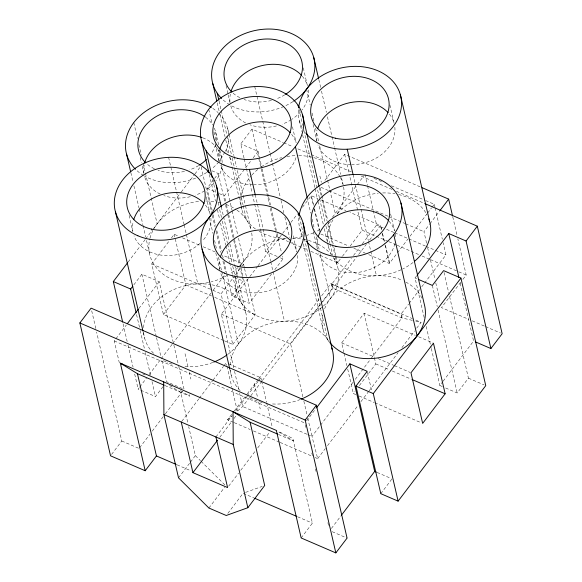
<?xml version="1.0" encoding="UTF-8"?>
<svg xmlns="http://www.w3.org/2000/svg" width="582" height="582" viewBox="0 0 582 582"><rect width="100%" height="100%" fill="white"/><g stroke="black" fill="none" stroke-linecap="round" stroke-linejoin="round"><path stroke-width="0.44" stroke-dasharray="2.91 2.18" d="M262.395 380.519L332.555 288.054L332.664 282.961M371.185 358.381L401.878 317.932L401.987 312.84M224.885 152.062L220.425 159.926A52.154 40.813 -13 0 1 219.356 161.287M225.329 151.276L226.223 149.705A52.154 40.813 -13 0 0 228.733 137.119M128.113 262.067L145.093 239.689M145.638 238.969L152.215 230.305M152.76 229.584L180.696 192.766M181.249 192.045L194.395 174.716M194.941 173.996L200.965 166.052M133.86 284.794L141.884 274.217L159.221 281.688L173.058 341.634M212.146 210.371L207.061 188.328L214.016 179.161M214.554 178.456L218.301 173.523L211.695 170.679M244.025 158.013L240.773 143.907L252.006 129.102L282.881 142.401M223.677 340.492L163.433 314.535L151.749 263.922L169.289 240.803M171.479 237.914L174.222 234.306L179.176 236.438M119.361 362.957L114.268 340.921L115.367 339.473M115.913 338.753L126.33 325.025M138.938 308.416L159.221 281.688M225.612 201.088L224.39 195.799L245.051 168.569M245.597 167.856L251.031 160.69M253.206 157.824L258.102 151.378L240.773 143.907M163.433 314.535L185.905 284.918L175.029 237.798M162.975 386.703L155.481 396.575L138.152 389.111L139.244 387.663M139.796 386.943L146.366 378.278M149.108 374.67L160.61 359.509M161.156 358.788L172.112 344.355M172.658 343.627L211.004 293.095M213.201 290.207L224.703 275.053M224.507 340.848L232.756 344.406L221.073 293.794L234.779 275.737M235.324 275.017L241.355 267.065M241.901 266.345L243.545 264.177L222.913 255.287M111.606 454.397L121.769 441.003L96.619 332.06M271.518 273.977L249.22 303.353L231.891 295.882L243.131 281.077L240.279 268.731M277.156 256.436L265.603 251.46L276.836 236.648L275.621 231.36M233.724 367.817L221.335 314.149L249.292 277.316M249.838 276.588L257.513 266.476M258.059 265.756L282.183 233.971M282.728 233.251L290.403 223.139M290.949 222.411L297.526 213.747M302.458 207.243L311.232 195.69L317.83 198.535M324.894 180.362L344.675 154.303L420.379 186.938M139.651 447.747L150.061 434.027M152.258 431.131L163.222 416.69M165.412 413.795L182.406 391.402M274.777 269.677L282.932 258.925L282.321 256.284M232.756 344.406L255.229 314.789L246.972 279.011M332.511 217.151L356.701 185.28M357.246 184.559L363.845 175.866M181.795 421.324L198.789 398.932M199.335 398.204L212.488 380.868M213.041 380.148L223.452 366.427M224.005 365.7L226.194 362.812L226.798 365.431M310.904 251.329L337.495 262.788L341.889 256.997M342.442 256.276L347.934 249.038M350.131 246.142L362.215 230.21L349.367 174.607M178.521 477.844L189.943 462.799M190.481 462.079L195.377 455.633L188.684 426.635M233.404 422.299L227.562 419.782L231.942 414.013M234.131 411.132L246.71 394.552M247.255 393.832L258.197 379.413M258.743 378.693L319.46 298.682M321.65 295.802L330.947 283.55L411.889 318.427M412.347 320.362L401.878 317.932L332.555 288.054L331.682 284.256L351.346 258.343M353.543 255.447L360.142 246.753M362.339 243.858L376.627 225.03L373.404 211.062M215.907 436.98L231.803 416.035M235.645 410.979L246.601 396.531M247.154 395.811L258.117 381.363M258.663 380.643L260.852 377.747L227.846 363.524M261.849 381.239L242.658 406.52L236.758 411.707M219.792 437.264L231.847 421.368M234.044 418.48L236.234 415.592M302.844 396.808L290.658 344.027L321.904 302.851M322.45 302.131L356.439 257.346M358.628 254.458L366.304 244.345M369.592 240.01L380.555 225.561L350.022 212.401M368.69 254.632L389.322 263.522L396.888 253.548M397.433 252.821L407.88 239.057M410.077 236.161L427.123 213.703M427.668 212.983L431.517 207.912M432.07 207.185L434.267 204.289L426.017 200.732M208.902 508.028L224.667 487.243M228.69 486.152L238.555 473.151M240.752 470.256L255.549 450.752M257.739 447.864L269.801 431.975M426.591 243.167L423.936 231.694L429.429 224.456M429.982 223.735L439.323 211.433M343.875 352.51L341.656 342.907L364.128 313.291L415.301 335.341M227.86 513.346L243.087 493.281L253.817 497.901M306.554 420.902L315.873 408.622M424.191 317.627L415.031 277.956L416.661 275.803M401.878 317.932L401.005 314.135L408.579 304.146M409.131 303.426L419.571 289.661M421.768 286.766L423.965 283.87M424.518 283.143L445.95 254.901L443.128 242.687M353.092 382.221L311.981 436.391L317.685 458.616L315.182 457.539M355.289 379.326L370.632 359.101M355.82 394.589L353.339 393.519L354.984 391.359M359.37 385.575L375.819 363.903L374.408 357.799M317.685 458.616L325.345 448.526M327.535 445.645L358.163 405.276M360.898 401.675L368.552 391.584M369.104 390.864L398.095 352.656M401.922 347.614L414.5 331.034M416.69 328.146L421.062 322.384L412.718 318.783M460.711 282.263L441.483 307.602L468.903 319.416M462.908 279.367L466.204 275.024L457.838 238.846M301.17 537.964L312.41 523.153L292.877 438.544L277.92 431.189M331.384 528.456L340.703 516.176M442.335 386.572L439.861 385.502L442.582 381.923M443.12 381.203L473.573 341.081L459.729 281.135M380.781 493.667L392.021 478.862M445.637 387.99L457.19 392.974L468.43 378.162L448.889 293.532M227.562 419.782L232.16 415.744M245.582 492.387L262.206 486.399M415.832 321.169L421.062 322.384M374.022 178.325L378.147 180.107M378.969 180.464L381.45 181.526M391.351 185.796L425.187 200.375M283.718 142.765L292.899 146.715M297.904 148.876L310.417 154.266M311.254 154.63L351.31 171.886M361.32 176.208L392.195 189.506M396.371 191.311L423.907 203.176M328.27 190.467L319.954 186.88L321.788 194.825M329.099 190.823L388.165 216.278M388.994 216.635L404.803 223.444M405.632 223.808L423.936 231.694M321.133 199.953L345.89 210.626M376.627 225.03L383.232 227.875M386.528 229.293L393.956 232.494M394.785 232.851L407.989 238.54M408.811 238.896L425.318 246.011M426.148 246.368L445.95 254.901M362.215 230.21L388.005 241.326M388.841 241.683L396.327 244.913M397.157 245.269L418.785 254.589M422.11 256.022L429.603 259.252M430.433 259.608L457.881 271.438M458.718 271.794L466.204 275.024M320.82 234L348.88 246.091M353.834 248.23L365.387 253.206M207.061 188.328L216.14 192.242M219.443 193.668L224.39 195.799M415.031 277.956L416.683 278.662M276.836 236.648L288.468 241.661M289.305 242.025L307.58 249.896M472.228 320.849L484.69 326.218M485.519 326.582L500.476 333.02M280.459 257.862L282.932 258.925M331.682 284.256L401.005 314.135M418.603 336.767L432.63 342.813M182.472 237.863L199.808 245.328M203.111 246.753L215.486 252.086M234.051 277.163L243.131 281.077M468.43 378.162L484.108 384.92M341.656 342.907L374.67 357.137M377.973 358.556L393.65 365.314M394.472 365.671L410.157 372.429M151.749 263.922L211.993 289.88M212.823 290.236L221.073 293.794M375.819 363.903L389.023 369.599M392.319 371.018L411.307 379.202M185.905 284.918L211.492 295.94M214.794 297.366L255.229 314.789M221.335 314.149L290.658 344.027M359.123 396.015L373.971 402.417M374.801 402.766L421.019 422.685M114.268 340.921L304.91 423.07M307.034 434.259L242.658 406.52L239.617 393.323M307.856 434.616L311.981 436.391L307.311 416.159M377.165 472.46L391.191 478.506M142.677 373.819L145.151 374.881M164.939 385.546L189.434 396.102L189.07 394.523M278.422 434.448L293.423 440.909L276.341 430.411M234.24 422.656L250.093 429.487M253.432 430.927L279.302 442.073M280.138 442.436L311.843 456.099M121.769 441.003L139.098 448.467M177.066 464.829L191.092 470.874M297.555 516.751L312.41 523.153M332.213 531.693L347.068 538.095M180.522 390.624L189.434 396.102M169.631 385.517L180.769 392.363L187.87 423.121M195.377 455.633L200.441 460.66M201.074 461.293L225.125 485.184M226.223 149.705L228.071 153.604M229.926 157.496L231.039 159.832M330.947 283.55L332.555 288.054M381.625 229.912L380.555 225.561L381.574 229.977M382.476 233.389L384.615 242.09M385.466 245.568L389.736 262.962M313.582 205.257L311.232 195.69L313.472 205.395M314.433 208.734L319.562 229.614M452.745 216.78L457.023 235.31M434.267 204.289L434.87 206.908M435.074 207.781L442.327 239.195M444.008 272.376L448.686 292.651M427.61 247.583L429.647 256.407M430.462 259.936L434.95 279.353M435.773 282.888L440.261 302.305M432.361 285.42L437.249 306.576M438.064 310.104L457.19 392.974M389.889 104.956L394.167 123.515M426.228 326.437L431.109 347.6M431.313 348.48L439.861 385.502M390.602 213.929L394.48 230.741A39.634 31.021 -13 0 0 389.052 221.204M382.389 233.506L384.833 244.098M385.037 244.986L389.322 263.522M364.943 174.418L367.358 184.887M367.562 185.76L373.2 210.189M353.078 174.542L368.319 240.555M368.515 241.435L376.445 275.766M344.675 154.303L349.164 173.72M318.849 79.639L320.689 87.606M321.504 91.148L326.407 112.384M327.433 116.807L334.374 146.89M334.577 147.777L340.71 174.316M341.525 177.859L342.958 184.05M364.128 313.291L374.204 356.926M303.287 67.847L307.318 85.299A39.634 31.021 -13 0 0 301.891 75.762M306.568 89.17L310.25 105.095M312.083 113.061L313.924 121.02M315.56 128.098L318.827 142.255M319.642 145.798L327.404 179.423M327.608 180.304L329.652 189.15M329.856 190.038L335.574 214.816M313.08 124.446L316.957 141.259M367.395 372.189L371.869 391.584M319.882 176.033L321.344 182.362M321.992 195.705L327.702 220.425M327.906 221.305L333.21 244.251M334.032 247.787L335.865 255.731M336.069 256.611L337.495 262.788M319.285 187.397L321.118 195.341M322.137 199.757L327.026 220.942M327.841 224.47L332.329 243.894M332.533 244.775L334.977 255.367M335.181 256.255L337.625 266.847M298.872 108.747L302.698 125.326M319.431 197.807L303.906 130.564A52.154 40.813 -13 0 0 305.397 132.609M319.634 198.695L325.149 222.586M325.964 226.129L329.849 242.934M330.052 243.822L332.708 255.323M299.395 120.816L301.847 131.43M302.662 134.973L314.92 188.059M315.124 188.946L317.779 200.448M317.983 201.336L323.497 225.227M324.32 228.762L327.179 241.152M328.197 245.575L328.604 247.343M314.287 208.931L319.794 232.764M292.462 126.847L296.143 142.786M344.078 353.383L346.894 365.598M347.701 369.09L353.339 393.519M307.085 197.269L310.737 213.107M312.163 219.268L314.396 228.952M316.23 236.874L319.074 249.198M320.085 253.599L330.452 298.493M313.385 231.672L317.416 249.125A39.634 31.021 -13 0 1 317.656 238.896M299.381 216.846L303.207 233.426M304.415 238.664L327.79 339.888M299.905 228.915L301.942 237.711M303.36 243.873L323.279 330.139M293.183 235.819L296.856 251.759M254.734 86.587L269.975 152.593M270.179 153.481L272.223 162.327M272.427 163.215L280.189 196.84M281.004 200.375L283.863 212.765M284.889 217.188L289.589 237.536M258.102 151.378L261.973 168.125M262.176 169.006L268.484 196.338M268.688 197.218L270.921 206.916M271.125 207.796L276.828 232.48M277.032 233.36L281.506 252.755M252.006 129.102L269.51 204.915M270.324 208.443L275.417 230.479M303.862 401.209L307.107 415.279M255.251 194.686L257.288 203.533M257.491 204.42L263.013 228.311M263.217 229.192L270.572 261.049M270.776 261.929L272.812 270.783M273.023 271.663L284.46 321.213M244.229 158.893L246.266 167.711M246.47 168.591L252.166 193.275M252.37 194.155L265.603 251.46M305.317 424.838L305.928 427.479M308.984 440.705L309.588 443.346M311.828 453.043L312.439 455.691M315.495 468.91L316.106 471.558M327.906 522.687L328.517 525.335M226.071 85.59L228.086 94.32M228.239 94.961L230.05 102.81M227.598 128.28L228.821 133.562M229.024 134.442L233.899 155.561M234.102 156.442L236.547 167.005M237.354 170.526L245.284 204.857M245.488 205.737L250.973 229.504A52.154 40.813 -13 0 0 236.83 210.058M219.065 101.072L221.08 109.802M221.276 110.675L226.951 135.25M227.155 136.13L231.425 154.616M232.24 158.137L234.27 166.939M234.473 167.82L243.007 204.791M243.211 205.672L246.462 219.749M217.239 102.934L219.072 110.9M219.894 114.443L225.001 136.559M225.816 140.102L228.879 153.372M229.694 156.914L240.933 205.577M241.137 206.465L241.952 210M215.638 131.99L218.657 145.078M219.865 150.316L221.48 157.293M208.742 109.314L212.372 125.021M213.98 131.998L215.791 139.855M217.806 148.577L221.036 162.567M221.24 163.447L232.014 210.095M232.211 210.975L237.703 234.742M238.511 238.264L243.8 261.151M243.545 264.177L244.353 267.669M244.556 268.542L246.768 278.138M215.049 143.718L219.13 161.403M226.427 204.617L240.875 267.203M241.079 268.091L243.32 277.789M243.523 278.669L249.22 303.353M218.301 173.523L225.423 204.377M225.627 205.257L227.657 214.074M227.86 214.954L233.564 239.638M233.768 240.519L239.464 265.203M260.852 377.747L261.464 380.366M261.66 381.239L266.498 402.184M266.702 403.057L272.136 426.621M221.335 207.003L223.372 215.849M223.583 216.73L229.097 240.621M229.912 244.164L234.611 264.512M234.815 265.399L245.64 312.294M212.736 179.554L216.417 195.479M218.046 202.558L218.868 206.101M219.683 209.636L221.524 217.603M222.339 221.138L227.446 243.261M227.649 244.142L231.942 262.729M232.756 266.265L234.801 275.111M235.004 275.999L241.13 302.545M209.316 174.505L215.427 200.986M217.464 209.811L219.705 219.523M220.52 223.052L225.62 245.124M225.823 246.004L229.49 261.9M229.694 262.78L232.342 274.253M232.545 275.141L236.627 292.797M254.363 383.603L257.586 397.564M258.597 401.929L260.205 408.913M213.165 214.78L215.609 225.358M216.831 230.647L221.509 250.922M222.528 255.331L223.139 257.972M223.954 261.5L226.602 272.965M226.805 273.846L231.891 295.882M201.168 166.939L212.161 214.54M212.365 215.42L215.013 226.885M216.031 231.294L220.913 252.45M222.95 261.267L225.387 271.845M206.166 196.912L210.189 214.365M209.258 217.406L212.932 233.338M214.569 240.417L216.402 248.376M218.446 257.229L221.509 270.499M221.713 271.387L238.467 343.94M215.813 252.923L219.64 269.502M234.539 371.331L238.802 389.809M229.657 368.508L231.294 375.586M227.002 366.304L231.832 387.248M232.036 388.121L237.674 412.551M168.591 157.344L183.985 224.019M184.188 224.899L186.225 233.702M186.422 234.582L197.807 283.87M174.222 234.306L174.826 236.925M133.773 122.584L137.432 138.421M138.851 144.583L141.295 155.147M143.121 163.069L157.14 223.808M140.175 157.496L141.382 162.734M142.19 166.219L143.805 173.203M185.04 353.732L188.262 367.693M189.274 372.058L190.881 379.035M173.873 345.162L178.55 365.438M178.754 366.318L184.05 389.242L166.714 381.77L161.629 359.727M130.87 172.709L133.103 182.392M133.918 185.913L138.996 207.92M139.2 208.8L142.859 224.645M143.063 225.525L145.704 236.969M146.511 240.49L149.967 255.454M129.117 215.398L132.798 231.338M141.884 274.217L156.34 336.811M156.543 337.691L160.814 356.206M143.208 332.053L144.642 338.244M136.552 314.593L140.015 329.579M140.218 330.46L144.489 348.974M145.304 352.496L150.796 376.299M152.018 381.588L155.481 396.575M123.086 323.876L127.16 341.503M127.975 345.031L133.06 367.067M134.689 374.124L138.152 389.111M91.709 310.803L95.797 328.517M329.281 341.932A52.154 40.813 -13 0 1 323.097 313.662M324.654 308.707A52.154 40.813 -13 0 1 401.871 280.138M405.785 282.044A52.154 40.813 -13 0 1 422.052 298.34M333.617 257.848A52.154 40.813 -13 0 1 322.406 306.86M321.708 307.434A52.154 40.813 -13 0 1 261.696 317.896A52.154 40.813 -13 0 1 236.445 276.319M236.656 275.482A52.154 40.813 -13 0 1 286.199 238.685M292.47 238.358A52.154 40.813 -13 0 1 303.047 239.231M303.95 239.391A52.154 40.813 -13 0 1 307.551 240.191M308.438 240.431A52.154 40.813 -13 0 1 331.085 254.385M300.341 399.478A52.154 40.813 -13 0 1 271.088 403.864M262.256 402.46A52.154 40.813 -13 0 1 247.554 396.437M240.17 390.609A52.154 40.813 -13 0 1 230.239 369.439M230.225 364.95A52.154 40.813 -13 0 1 272.674 322.828A52.154 40.813 -13 0 1 329.216 342.194M413.024 262.518A52.154 40.813 -13 0 1 402.584 269.051M400.976 269.815A52.154 40.813 -13 0 1 333.595 257.782M331.689 254.785A52.154 40.813 -13 0 1 327.739 242.985M327.637 242.09A52.154 40.813 -13 0 1 333.668 218.73M337.415 213.659A52.154 40.813 -13 0 1 378.184 193.239M382.665 192.94A52.154 40.813 -13 0 1 395.033 193.777M398.641 194.519A52.154 40.813 -13 0 1 426.97 214.743M340.31 177.401A52.154 40.813 -13 0 1 336.331 214.954M330.46 221.64A52.154 40.813 -13 0 1 328.437 223.473M319.838 229.599A52.154 40.813 -13 0 1 315.931 231.709M313.502 232.844A52.154 40.813 -13 0 1 306.707 235.412M302.349 236.627A52.154 40.813 -13 0 1 292.477 238.249M286.213 238.489A52.154 40.813 -13 0 1 258.946 231.294M255.418 228.959A52.154 40.813 -13 0 1 241.21 206.53M241.079 205.642A52.154 40.813 -13 0 1 251.337 175.648M251.933 174.986A52.154 40.813 -13 0 1 257.877 169.413M261.34 166.83A52.154 40.813 -13 0 1 281.681 157.649M287.013 156.507A52.154 40.813 -13 0 1 297.802 155.569M298.697 155.569A52.154 40.813 -13 0 1 312.883 157.402M313.771 157.635A52.154 40.813 -13 0 1 339.881 176.608M251.715 232.975A52.154 40.813 -13 0 1 238.475 267.094M237.812 267.713A52.154 40.813 -13 0 1 230.123 273.656M227.082 275.497A52.154 40.813 -13 0 1 211.244 281.855M208.603 282.481A52.154 40.813 -13 0 1 149.785 238.976M149.996 238.14A52.154 40.813 -13 0 1 153.626 229.192M154.077 228.399A52.154 40.813 -13 0 1 199.546 201.343M205.817 201.016A52.154 40.813 -13 0 1 216.395 201.889M218.206 202.23A52.154 40.813 -13 0 1 222.666 203.336M226.1 204.471A52.154 40.813 -13 0 1 236.139 209.578M211.972 284.838A52.154 40.813 -13 0 1 245.99 313.691A52.154 40.813 -13 0 1 227.678 354.46M212.837 362.462A52.154 40.813 -13 0 1 184.436 366.522M172.068 364.143A52.154 40.813 -13 0 1 167.049 362.288M166.248 361.939A52.154 40.813 -13 0 1 162.378 359.967M153.517 353.267A52.154 40.813 -13 0 1 143.587 332.096M143.572 327.608A52.154 40.813 -13 0 1 210.211 284.54M302.553 235.557A52.154 40.813 -13 0 1 298.988 216.62M218.796 161.956A52.154 40.813 -13 0 1 211.681 168.867M206.748 172.432A52.154 40.813 -13 0 1 198.971 176.695M195.647 178.114A52.154 40.813 -13 0 1 144.336 175.953M143.594 175.517A52.154 40.813 -13 0 1 136.101 169.864M212.765 108.354A52.154 40.813 -13 0 1 218.097 112.639M218.723 113.25A52.154 40.813 -13 0 1 228.573 133.525M214.336 128.135A39.634 31.021 -13 0 1 216.082 141.477M215.362 144.903A39.634 31.021 -13 0 1 214.947 146.264L214.183 148.294A39.634 31.021 -13 0 1 210.968 154.15M198.702 165.535A39.634 31.021 -13 0 1 189.485 169.908M184.523 171.37A39.634 31.021 -13 0 1 158.013 170.279M154.397 168.773A39.634 31.021 -13 0 1 147.435 164.335M205.613 117.258A39.634 31.021 -13 0 1 212.401 124.512M292.892 101.675A52.154 40.813 -13 0 1 230.479 105.197M229.737 104.76A52.154 40.813 -13 0 1 222.244 99.107M284.787 94.815A39.634 31.021 -13 0 1 276.37 98.882M271.43 100.424A39.634 31.021 -13 0 1 244.091 99.5M239.784 97.645A39.634 31.021 -13 0 1 232.982 93.062M302.036 127.465A52.154 40.813 -13 0 1 298.326 110.18M308.205 89.934A39.634 31.021 -13 0 1 302.014 109.991M300.545 111.802A39.634 31.021 -13 0 1 292.033 119.223M291.335 119.681A39.634 31.021 -13 0 1 282.212 124.184M276.435 125.938A39.634 31.021 -13 0 1 249.933 124.803M245.626 122.948A39.634 31.021 -13 0 1 230.705 105.662M229.963 101.675A39.634 31.021 -13 0 1 230.348 94.146M202.776 137.803A39.634 31.021 -13 0 1 222.186 162.669M222.018 166.096A39.634 31.021 -13 0 1 220.789 171.574L220.025 173.596A39.634 31.021 -13 0 1 215.915 180.696M213.929 183.097A39.634 31.021 -13 0 1 206.646 189.477M204.544 190.838A39.634 31.021 -13 0 1 195.334 195.21M190.365 196.68A39.634 31.021 -13 0 1 163.855 195.588M160.239 194.075A39.634 31.021 -13 0 1 144.409 175.822M143.907 173.16A39.634 31.021 -13 0 1 144.336 164.277M394.858 127.276A39.634 31.021 -13 0 1 352.008 164.655M351.157 164.655A39.634 31.021 -13 0 1 317.976 144.94M316.906 141.026A39.634 31.021 -13 0 1 317.146 130.805M389.453 114.188A39.634 31.021 -13 0 1 394.123 123.282M295.954 157.678A39.634 31.021 -13 0 1 254.181 184.8M253.33 184.8A39.634 31.021 -13 0 1 220.149 165.084M219.079 161.17A39.634 31.021 -13 0 1 219.669 149.574M291.626 134.333A39.634 31.021 -13 0 1 296.107 142.779M210.888 218.119A39.634 31.021 -13 0 1 202.223 241.166M199.946 243.407A39.634 31.021 -13 0 1 134.027 235.892M132.834 231.316A39.634 31.021 -13 0 1 133.169 221.757M205.446 205.046A39.634 31.021 -13 0 1 210.138 214.132M297.548 255.52A39.634 31.021 -13 0 1 265.356 291.618A39.634 31.021 -13 0 1 220.665 273.184M219.589 269.27A39.634 31.021 -13 0 1 219.836 259.041M292.135 242.432A39.634 31.021 -13 0 1 296.805 251.526M395.2 234.029A39.634 31.021 -13 0 1 395.469 236.728M394.843 243.589A39.634 31.021 -13 0 1 358.076 272.376A39.634 31.021 -13 0 1 318.485 253.039"/><path stroke-width="0.87" d="M79.858 322.952L91.098 308.147L316.397 405.232L347.068 538.095L335.836 552.9L301.17 537.964L276.341 430.411L120.365 363.197L145.194 470.743L110.536 455.808L79.858 322.952L305.164 420.044L335.836 552.9M122.678 322.108L113.323 281.557L127.56 262.788M136.144 312.825L130.652 289.028L132.791 286.206M127.429 323.585L138.385 309.137M145.194 470.743L156.434 455.939L137.447 373.695L120.365 363.197L122.729 364.354M215.907 436.98L227.591 487.592L192.933 472.657L217.595 440.152M439.868 210.713L448.664 199.131L422.045 187.659M305.164 420.044L316.397 405.232M316.419 407.902L349.855 363.837L367.191 371.309L355.951 386.113L380.781 493.667L398.11 501.138L485.759 385.633L460.929 278.08L443.6 270.615L432.361 285.42L418.334 279.375M417.207 275.09L448.744 233.528L466.073 240.999L490.902 348.545L475.225 341.794M247.845 507.715L264.701 485.504L250.093 422.241L233.018 411.743L233.237 444.452L247.845 507.715L226.231 515.492L208.902 508.028L178.521 477.844L163.913 414.58L163.695 381.865M466.073 240.999L477.313 226.187L424.736 203.533M398.11 501.138L373.28 393.585L460.929 278.08M341.248 515.456L374.684 471.391L349.855 363.837M445.143 393.781L422.663 423.398L410.979 372.786L433.452 343.169L445.143 393.781L412.129 379.551M490.902 348.545L502.142 333.741L477.313 226.187M113.323 281.557L130.652 289.028M355.951 386.113L373.28 393.585M374.684 471.391L376.336 472.104M137.447 373.695L164.109 385.182M250.093 422.241L277.592 434.085M163.913 414.58L233.237 444.452M156.434 455.939L176.237 464.472M254.64 498.257L296.725 516.401M448.664 199.131L452.534 215.9M448.744 233.528L458.922 277.607M400.401 94.866L429.611 221.393M400.911 202.965L424.278 304.19A52.154 40.813 -13 0 1 392.988 353.761A52.154 40.813 -13 0 1 329.819 342.594M393.738 234.604L417.105 335.836M347.228 149.232L353.078 174.542M313.742 57.523L318.645 78.759M302.575 115.01L319.082 186.509M298.064 105.255L298.464 107.001M295.394 146.649L307.085 197.269M303.084 223.102L332.293 349.637M298.573 213.354L299.177 215.973M249.402 169.377L255.251 194.686M217.253 93.222L218.861 100.199M212.743 83.473L216.824 101.166M216.431 185.76L221.335 207.003M206.079 150.709L212.328 177.786M201.568 140.96L208.909 172.738M202.085 249.052L229.657 368.508M126.6 154.23L130.666 171.828M181.249 422.045L192.933 472.657M115.425 211.71L143.005 331.165M331.784 347.941A52.154 40.813 -13 0 1 301.185 399.136M428.803 218.861A52.154 40.813 -13 0 1 414.391 261.405M226.973 354.969A52.154 40.813 -13 0 1 213.689 362.135M299.097 215.784A52.154 40.813 -13 0 1 371.185 176.397A52.154 40.813 -13 0 1 389.358 239.624A52.154 40.813 -13 0 1 306.452 241.37M208.931 170.948A52.154 40.813 -13 0 1 207.49 171.945M135.475 169.253A52.154 40.813 -13 0 1 142.299 113.817A52.154 40.813 -13 0 1 211.339 107.43M206.45 159.512A39.634 31.021 -13 0 1 199.415 165.092M145.82 162.88A39.634 31.021 -13 0 1 139.258 136.239L140.015 134.216A39.634 31.021 -13 0 1 205.017 116.815M221.618 98.496A52.154 40.813 -13 0 1 232.742 39.874A52.154 40.813 -13 0 1 304.953 42.581A52.154 40.813 -13 0 1 293.634 101.188M298.581 107.685A52.154 40.813 -13 0 1 370.669 68.298A52.154 40.813 -13 0 1 388.841 131.525A52.154 40.813 -13 0 1 305.936 133.271M231.92 92.08A39.634 31.021 -13 0 1 240.06 47.229A39.634 31.021 -13 0 1 295.241 49.586A39.634 31.021 -13 0 1 285.493 94.371M231.039 91.41A39.634 31.021 -13 0 1 262.155 65.57A39.634 31.021 -13 0 1 301.411 75.238M144.678 162.909A39.634 31.021 -13 0 1 145.1 161.541L145.856 159.519A39.634 31.021 -13 0 1 202.027 137.534M317.692 128.753A39.634 31.021 -13 0 1 348.814 102.912A39.634 31.021 -13 0 1 388.063 112.581M219.865 148.897A39.634 31.021 -13 0 1 250.988 123.049A39.634 31.021 -13 0 1 290.236 132.725M133.707 219.705A39.634 31.021 -13 0 1 164.779 193.828A39.634 31.021 -13 0 1 204.056 203.438M220.382 256.997A39.634 31.021 -13 0 1 251.497 231.149A39.634 31.021 -13 0 1 290.753 240.824M318.209 236.852A39.634 31.021 -13 0 1 349.324 211.004A39.634 31.021 -13 0 1 388.58 220.68M335.894 246.302A39.634 31.021 -13 0 0 389.242 208.058A39.634 31.021 -13 0 0 326.087 193.457A39.634 31.021 -13 0 0 335.894 246.302M137.839 235.761A52.154 40.813 -13 0 0 217.493 196.396A52.154 40.813 -13 0 0 142.452 164.059A52.154 40.813 -13 0 0 137.839 235.761M224.492 273.103A52.154 40.813 -13 0 0 304.153 233.738A52.154 40.813 -13 0 0 229.104 201.401A52.154 40.813 -13 0 0 224.492 273.103M151.48 229.119A39.634 31.021 -13 0 0 204.755 190.801A39.634 31.021 -13 0 0 141.557 176.295A39.634 31.021 -13 0 0 151.48 229.119M238.067 266.447A39.634 31.021 -13 0 0 291.415 228.195A39.634 31.021 -13 0 0 228.268 213.601A39.634 31.021 -13 0 0 238.067 266.447M335.377 138.203A39.634 31.021 -13 0 0 388.732 99.959A39.634 31.021 -13 0 0 325.578 85.358A39.634 31.021 -13 0 0 335.377 138.203M223.975 165.004A52.154 40.813 -13 0 0 303.637 125.639A52.154 40.813 -13 0 0 228.595 93.302A52.154 40.813 -13 0 0 223.975 165.004M237.558 158.348A39.634 31.021 -13 0 0 290.905 120.103A39.634 31.021 -13 0 0 227.751 105.502A39.634 31.021 -13 0 0 237.558 158.348"/></g></svg>
